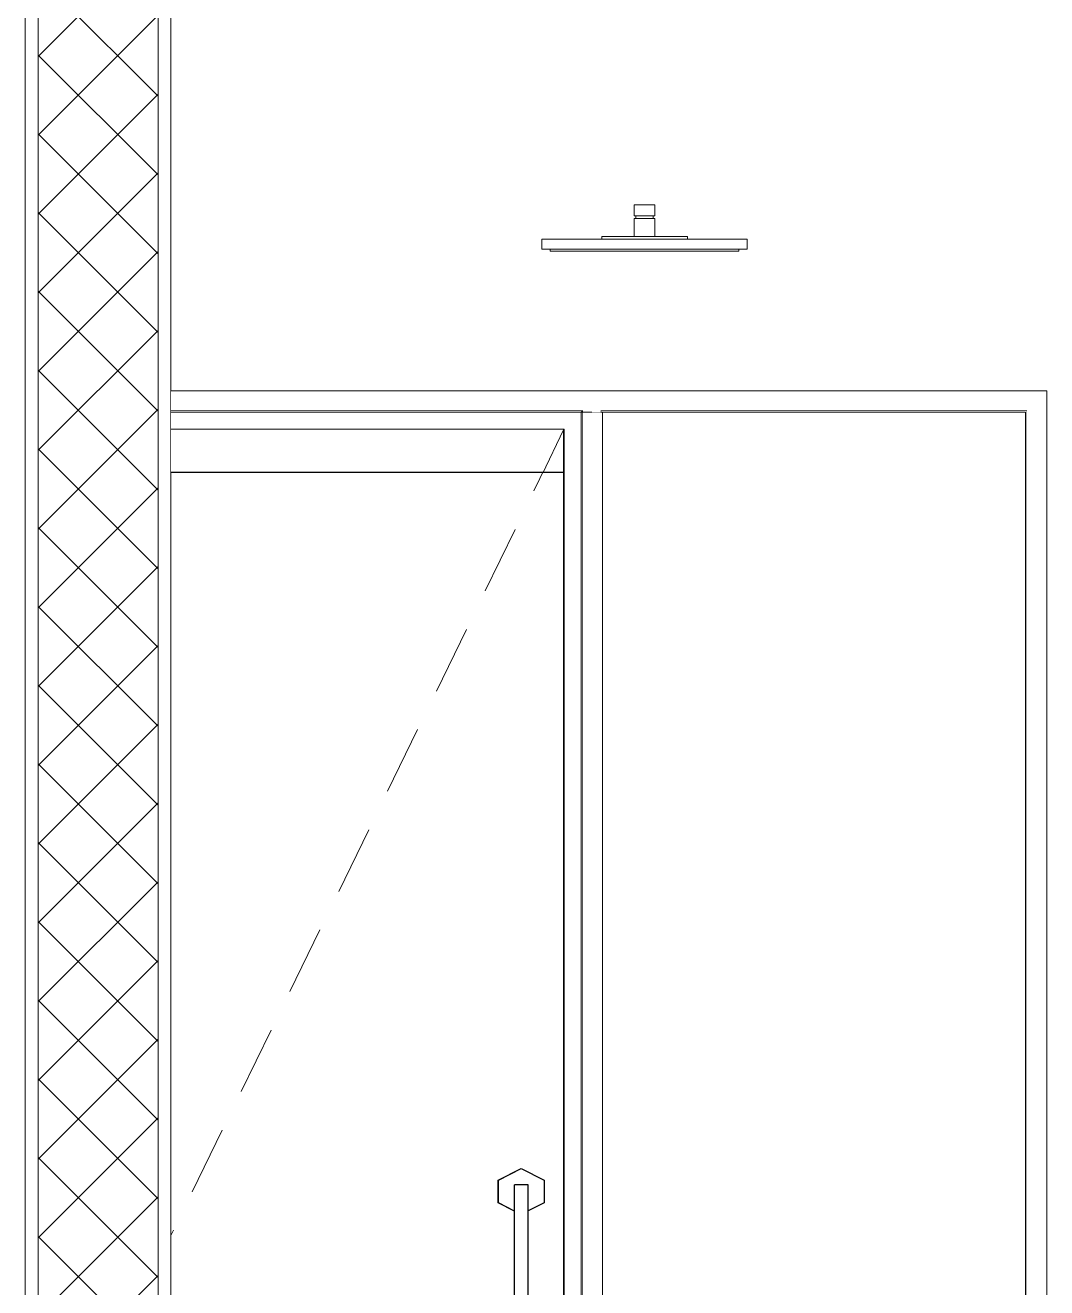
# Model space of a CAD drawing. Header units: millimetres. Extents: x -48147 to 1414029, y -496296 to 18123.
# Drawn here: x 1378379 to 1379571, y -489701 to -488227 of the extents above; entities that cross this region are included whole.
import ezdxf

# ---------------------------------------------------------------- set-up
doc = ezdxf.new("R2010")
doc.units = ezdxf.units.MM
doc.header["$MEASUREMENT"] = 0
doc.linetypes.add('Wipeout_Contour', pattern=[1000, 0, -1000])
doc.layers.add('New_A-25-M_Wall_Int', color=7, linetype='Continuous')
doc.layers.add('New_A-35-M_FFE_Sanitary', color=7, linetype='Continuous')
for name, color, linetype, lineweight in [('New_A-25-M_Wall_Int_Pen_No__1', 7, 'Continuous', 13), ('New_A-35-M_FFE_Sanitary_Pen_No__3', 7, 'Continuous', 18), ('New_A-35-M_FFE_Sanitary_Pen_No__87', 8, 'Continuous', 20)]:
    doc.layers.add(name, color=color, linetype=linetype, lineweight=lineweight)
for name, color, linetype, lineweight, true_color in [('New_A-25-M_Wall_Int_Pen_No__107', 7, 'Continuous', 15, 0xa6a6a6), ('New_A-35-M_FFE_Sanitary_Pen_No__23', 7, 'Continuous', 30, 0x2a2a2a), ('New_A-35-M_FFE_Sanitary_Pen_No__64', 7, 'Continuous', 20, 0x606060)]:
    doc.layers.add(name, color=color, linetype=linetype, lineweight=lineweight, true_color=true_color)

# ---------------------------------------------------------------- blocks, each defined once
blk = doc.blocks.new('Section Elem_179_2', base_point=(1372879, -490836.7))
at = {"color": 254, "linetype": 'Wipeout_Contour', "lineweight": 0, "ltscale": 5850860.182152143}
blk.add_wipeout([(1378533.6, -490836.7), (1378548.6, -490836.7), (1378548.6, -487236.7), (1378533.6, -487236.7)], dxfattribs=at).dxf.layer = 'New_A-25-M_Wall_Int'
at = {"layer": 'New_A-25-M_Wall_Int_Pen_No__107', "linetype": 'Continuous'}
h = blk.add_hatch(dxfattribs=at)
h.set_pattern_fill('Plaster_0002', color=256, style=0, pattern_type=2)
h.set_pattern_definition([(270, (1372879, -490836.73), (86.6025, 0), [0, -50]), (270, (1372922.3, -490861.73), (86.6025, 0), [0, -50])])
h.paths.add_polyline_path([(1378533.6, -490836.7), (1378548.6, -490836.7), (1378548.6, -487236.7), (1378533.6, -487236.7)])
at = {"layer": 'New_A-25-M_Wall_Int_Pen_No__1', "linetype": 'Continuous'}
blk.add_line((1378548.6, -487236.7), (1378548.6, -490836.7), dxfattribs=at)
at = {"color": 254, "linetype": 'Wipeout_Contour', "lineweight": 0, "ltscale": 5850568.023168654}
blk.add_wipeout([(1378393.6, -490836.7), (1378533.6, -490836.7), (1378533.6, -487236.7), (1378393.6, -487236.7)], dxfattribs=at).dxf.layer = 'New_A-25-M_Wall_Int'
at = {"layer": 'New_A-25-M_Wall_Int_Pen_No__107', "linetype": 'Continuous'}
h = blk.add_hatch(dxfattribs=at)
h.set_pattern_fill('Concrete_Block_0002', color=256, style=0, pattern_type=2)
h.set_pattern_definition([(45, (1372878.996, -490836.73), (-45.96194, 45.96194), []), (135, (1372878.996, -490836.73), (45.96194, 45.96194), [])])
h.paths.add_polyline_path([(1378393.6, -490836.7), (1378533.6, -490836.7), (1378533.6, -487236.7), (1378393.6, -487236.7)])
at = {"layer": 'New_A-25-M_Wall_Int_Pen_No__1', "linetype": 'Continuous'}
blk.add_line((1378533.6, -487236.7), (1378533.6, -490836.7), dxfattribs=at)
at = {"color": 254, "linetype": 'Wipeout_Contour', "lineweight": 0, "ltscale": 5850275.864486711}
blk.add_wipeout([(1378378.6, -487236.7), (1378378.6, -490836.7), (1378393.6, -490836.7), (1378393.6, -487236.7)], dxfattribs=at).dxf.layer = 'New_A-25-M_Wall_Int'
at = {"layer": 'New_A-25-M_Wall_Int_Pen_No__107', "linetype": 'Continuous'}
h = blk.add_hatch(dxfattribs=at)
h.set_pattern_fill('Plaster_0002', color=256, style=0, pattern_type=2)
h.set_pattern_definition([(270, (1372879, -490836.73), (86.6025, 0), [0, -50]), (270, (1372922.3, -490861.73), (86.6025, 0), [0, -50])])
h.paths.add_polyline_path([(1378378.6, -487236.7), (1378378.6, -490836.7), (1378393.6, -490836.7), (1378393.6, -487236.7)])
at = {"layer": 'New_A-25-M_Wall_Int_Pen_No__1', "linetype": 'Continuous'}
for p, q in [((1378378.6, -487236.7), (1378378.6, -490836.7)), ((1378393.6, -487236.7), (1378393.6, -490836.7))]:
    blk.add_line(p, q, dxfattribs=at)
blk = doc.blocks.new('Section Elem_194_2', base_point=(1372879, -490836.7))
at = {"layer": 'New_A-35-M_FFE_Sanitary_Pen_No__3', "linetype": 'Continuous'}
for p, q in [((1378950.4, -488815.6), (1378915.4, -488887.5)), ((1378893.5, -488932.5), (1378858.4, -489004.4)), ((1378836.5, -489049.3), (1378801.4, -489121.2)), ((1378779.5, -489166.2), (1378744.5, -489238.1)), ((1378722.5, -489283), (1378687.5, -489354.9)), ((1378665.6, -489399.9), (1378630.5, -489471.8)), ((1378608.6, -489516.7), (1378573.5, -489588.6)), ((1378551.6, -489633.6), (1378548.6, -489639.8))]:
    blk.add_line(p, q, dxfattribs=at)
at = {"color": 254, "linetype": 'Wipeout_Contour', "lineweight": 0, "ltscale": 5853615.418779411}
blk.add_wipeout([(1379027.5, -490822.2), (1379027.5, -488678.8), (1379007.5, -488698.8), (1379007.5, -490822.2)], dxfattribs=at).dxf.layer = 'New_A-35-M_FFE_Sanitary'
at = {"color": 254, "linetype": 'Wipeout_Contour', "lineweight": 0, "ltscale": 5853063.152894373}
blk.add_wipeout([(1378930.7, -489601.7), (1378930.8, -489601.7), (1378930.8, -489575), (1378930.7, -489575)], dxfattribs=at).dxf.layer = 'New_A-35-M_FFE_Sanitary'
at = {"color": 254, "linetype": 'Wipeout_Contour', "lineweight": 0, "ltscale": 5851303.419249633}
blk.add_wipeout([(1378548.6, -488698.8), (1379007.5, -488698.8), (1379027.5, -488678.8), (1378548.6, -488678.8)], dxfattribs=at).dxf.layer = 'New_A-35-M_FFE_Sanitary'
at = {"color": 254, "linetype": 'Wipeout_Contour', "lineweight": 0, "ltscale": 5853086.674854553}
blk.add_wipeout([(1378930.7, -489575), (1378930.8, -489575), (1378957.5, -489561.7), (1378957.4, -489561.7)], dxfattribs=at).dxf.layer = 'New_A-35-M_FFE_Sanitary'
at = {"color": 254, "linetype": 'Wipeout_Contour', "lineweight": 0, "ltscale": 5853122.9767464}
blk.add_wipeout([(1378930.8, -489601.7), (1378930.7, -489601.7), (1378949.6, -489611.2), (1378949.6, -489611.2)], dxfattribs=at).dxf.layer = 'New_A-35-M_FFE_Sanitary'
at = {"color": 254, "linetype": 'Wipeout_Contour', "lineweight": 0, "ltscale": 7316702.090786801}
blk.add_wipeout([(1379027.4, -488678.8), (1379027.5, -488678.8), (1379027.5, -490822.2), (1379029.4, -490822.2), (1379029.4, -488676.8)], dxfattribs=at).dxf.layer = 'New_A-35-M_FFE_Sanitary'
at = {"color": 254, "linetype": 'Wipeout_Contour', "lineweight": 0, "ltscale": 5851331.057052348}
blk.add_wipeout([(1378548.6, -488698.8), (1378548.6, -488748.8), (1379007.4, -488748.8), (1379007.4, -488698.8)], dxfattribs=at).dxf.layer = 'New_A-35-M_FFE_Sanitary'
at = {"color": 254, "linetype": 'Wipeout_Contour', "lineweight": 0, "ltscale": 19022770.09797147}
blk.add_wipeout([(1378957.5, -489561.7), (1378930.8, -489575), (1378930.8, -489601.7), (1378949.6, -489611.2), (1378949.6, -489596.4), (1378949.5, -489596.4), (1378949.5, -489580.4), (1378949.6, -489580.4), (1378965.6, -489580.4), (1378965.7, -489580.4), (1378965.7, -489611), (1378984.2, -489601.7), (1378984.2, -489575)], dxfattribs=at).dxf.layer = 'New_A-35-M_FFE_Sanitary'
at = {"layer": 'New_A-35-M_FFE_Sanitary_Pen_No__23', "linetype": 'Continuous'}
for p, q in [((1379007.4, -488748.8), (1379007.4, -488698.8)), ((1378548.6, -488748.8), (1379007.4, -488748.8)), ((1379007.4, -490772.2), (1379007.4, -488748.8)), ((1378930.7, -489601.7), (1378930.7, -489575)), ((1378930.8, -489601.7), (1378930.8, -489575)), ((1378984.2, -489575), (1378984.2, -489601.7))]:
    blk.add_line(p, q, dxfattribs=at)
at = {"layer": 'New_A-35-M_FFE_Sanitary_Pen_No__3', "linetype": 'Continuous'}
blk.add_line((1379007.4, -488698.8), (1378972.3, -488770.7), dxfattribs=at)
at = {"layer": 'New_A-35-M_FFE_Sanitary_Pen_No__87', "linetype": 'Continuous'}
for p, q in [((1378548.6, -488698.8), (1379007.5, -488698.8)), ((1379007.5, -488698.8), (1379007.5, -490822.2))]:
    blk.add_line(p, q, dxfattribs=at)
at = {"color": 254, "linetype": 'Wipeout_Contour', "lineweight": 0, "ltscale": 5851309.079200711}
blk.add_wipeout([(1378548.6, -488676.8), (1378548.6, -488678.8), (1379027.4, -488678.8), (1379029.4, -488676.8)], dxfattribs=at).dxf.layer = 'New_A-35-M_FFE_Sanitary'
at = {"color": 254, "linetype": 'Wipeout_Contour', "lineweight": 0, "ltscale": 5853134.07992737}
blk.add_wipeout([(1378949.5, -489596.4), (1378949.6, -489596.4), (1378949.6, -489580.4), (1378949.5, -489580.4)], dxfattribs=at).dxf.layer = 'New_A-35-M_FFE_Sanitary'
at = {"layer": 'New_A-35-M_FFE_Sanitary_Pen_No__87', "linetype": 'Continuous'}
for p, q in [((1379029.4, -488676.8), (1378548.6, -488676.8)), ((1379027.4, -488678.8), (1379029.4, -488676.8)), ((1379029.4, -490822.2), (1379029.4, -488676.8)), ((1379027.5, -488678.8), (1378548.6, -488678.8)), ((1379027.5, -490822.2), (1379027.5, -488678.8))]:
    blk.add_line(p, q, dxfattribs=at)
at = {"color": 254, "linetype": 'Wipeout_Contour', "lineweight": 0, "ltscale": 5853447.672760852}
blk.add_wipeout([(1378949.7, -489580.4), (1378949.6, -489580.4), (1378949.6, -490064.1), (1378949.7, -490064.1)], dxfattribs=at).dxf.layer = 'New_A-35-M_FFE_Sanitary'
at = {"color": 254, "linetype": 'Wipeout_Contour', "lineweight": 0, "ltscale": 5853477.982638558}
blk.add_wipeout([(1378965.7, -490064.1), (1378965.7, -489580.4), (1378949.7, -489580.4), (1378949.7, -490064.1)], dxfattribs=at).dxf.layer = 'New_A-35-M_FFE_Sanitary'
at = {"layer": 'New_A-35-M_FFE_Sanitary_Pen_No__23', "linetype": 'Continuous'}
for p, q in [((1378930.7, -489575), (1378957.4, -489561.7)), ((1378930.8, -489575), (1378957.5, -489561.7)), ((1378957.5, -489561.7), (1378984.2, -489575)), ((1378949.5, -489596.4), (1378949.5, -489580.4)), ((1378949.5, -489580.4), (1378949.6, -489580.4)), ((1378949.6, -490064.1), (1378949.6, -489580.4)), ((1378965.7, -489580.4), (1378949.7, -489580.4)), ((1378949.7, -490064.1), (1378949.7, -489580.4)), ((1378965.7, -490064.1), (1378965.7, -489580.4)), ((1378949.6, -489611.2), (1378930.7, -489601.7)), ((1378949.6, -489611.2), (1378930.8, -489601.7)), ((1378949.5, -489596.4), (1378949.6, -489596.4)), ((1378984.2, -489601.7), (1378965.7, -489611))]:
    blk.add_line(p, q, dxfattribs=at)
blk = doc.blocks.new('Section Elem_217_2', base_point=(1372879, -490836.7))
at = {"color": 254, "linetype": 'Wipeout_Contour', "lineweight": 0, "ltscale": 5851850.723579148}
blk.add_wipeout([(1379006.1, -488488.7), (1378991.4, -488488.7), (1378991.4, -488490.7), (1379006.1, -488490.7)], dxfattribs=at).dxf.layer = 'New_A-35-M_FFE_Sanitary'
at = {"color": 254, "linetype": 'Wipeout_Contour', "lineweight": 0, "ltscale": 5851806.193499211}
blk.add_wipeout([(1378997.5, -488476.7), (1378981.4, -488476.7), (1378981.4, -488488.7), (1378997.5, -488488.7)], dxfattribs=at).dxf.layer = 'New_A-35-M_FFE_Sanitary'
at = {"color": 254, "linetype": 'Wipeout_Contour', "lineweight": 0, "ltscale": 5851954.367639703}
blk.add_wipeout([(1379046.4, -488490.7), (1379046.4, -488488.7), (1379006.1, -488488.7), (1379006.1, -488490.7)], dxfattribs=at).dxf.layer = 'New_A-35-M_FFE_Sanitary'
at = {"layer": 'New_A-35-M_FFE_Sanitary_Pen_No__64', "linetype": 'Continuous'}
blk.add_line((1378981.4, -488488.7), (1378981.4, -488476.7), dxfattribs=at)
at = {"color": 254, "linetype": 'Wipeout_Contour', "lineweight": 0, "ltscale": 5852133.934423767}
blk.add_wipeout([(1379101.4, -488490.7), (1379101.4, -488488.7), (1379046.4, -488488.7), (1379046.4, -488490.7)], dxfattribs=at).dxf.layer = 'New_A-35-M_FFE_Sanitary'
at = {"color": 254, "linetype": 'Wipeout_Contour', "lineweight": 0, "ltscale": 5851919.259859101}
blk.add_wipeout([(1379041.4, -488488.7), (1379041.4, -488476.7), (1378997.5, -488476.7), (1378997.5, -488488.7)], dxfattribs=at).dxf.layer = 'New_A-35-M_FFE_Sanitary'
at = {"color": 254, "linetype": 'Wipeout_Contour', "lineweight": 0, "ltscale": 5852341.309662913}
blk.add_wipeout([(1379156.4, -488490.7), (1379156.4, -488488.7), (1379101.4, -488488.7), (1379101.4, -488490.7)], dxfattribs=at).dxf.layer = 'New_A-35-M_FFE_Sanitary'
at = {"layer": 'New_A-35-M_FFE_Sanitary_Pen_No__64', "linetype": 'Continuous'}
for p, q in [((1378981.4, -488476.7), (1378997.5, -488476.7)), ((1378981.4, -488488.7), (1378997.5, -488488.7)), ((1378991.4, -488490.7), (1378991.4, -488488.7)), ((1378991.4, -488490.7), (1379006.1, -488490.7))]:
    blk.add_line(p, q, dxfattribs=at)
at = {"color": 254, "linetype": 'Wipeout_Contour', "lineweight": 0, "ltscale": 5852115.151140604}
blk.add_wipeout([(1379101.4, -488488.7), (1379101.4, -488476.7), (1379041.4, -488476.7), (1379041.4, -488488.7)], dxfattribs=at).dxf.layer = 'New_A-35-M_FFE_Sanitary'
at = {"color": 254, "linetype": 'Wipeout_Contour', "lineweight": 0, "ltscale": 5852520.927329505}
blk.add_wipeout([(1379196.7, -488490.7), (1379196.7, -488488.7), (1379156.4, -488488.7), (1379156.4, -488490.7)], dxfattribs=at).dxf.layer = 'New_A-35-M_FFE_Sanitary'
at = {"layer": 'New_A-35-M_FFE_Sanitary_Pen_No__64', "linetype": 'Continuous'}
for p, q in [((1378997.5, -488476.7), (1379041.4, -488476.7)), ((1378997.5, -488488.7), (1379041.4, -488488.7)), ((1379006.1, -488490.7), (1379046.4, -488490.7))]:
    blk.add_line(p, q, dxfattribs=at)
at = {"color": 254, "linetype": 'Wipeout_Contour', "lineweight": 0, "ltscale": 5852042.443459729}
blk.add_wipeout([(1379058.1, -488473.7), (1379051.4, -488473.7), (1379051.4, -488476.7), (1379058.1, -488476.7)], dxfattribs=at).dxf.layer = 'New_A-35-M_FFE_Sanitary'
at = {"color": 254, "linetype": 'Wipeout_Contour', "lineweight": 0, "ltscale": 5852341.379035563}
blk.add_wipeout([(1379161.4, -488488.7), (1379161.4, -488476.7), (1379101.4, -488476.7), (1379101.4, -488488.7)], dxfattribs=at).dxf.layer = 'New_A-35-M_FFE_Sanitary'
at = {"color": 254, "linetype": 'Wipeout_Contour', "lineweight": 0, "ltscale": 5852624.65850872}
blk.add_wipeout([(1379211.4, -488488.7), (1379196.7, -488488.7), (1379196.7, -488490.7), (1379211.4, -488490.7)], dxfattribs=at).dxf.layer = 'New_A-35-M_FFE_Sanitary'
at = {"layer": 'New_A-35-M_FFE_Sanitary_Pen_No__64', "linetype": 'Continuous'}
for p, q in [((1379041.4, -488488.7), (1379101.4, -488488.7)), ((1379046.4, -488490.7), (1379101.4, -488490.7))]:
    blk.add_line(p, q, dxfattribs=at)
at = {"color": 254, "linetype": 'Wipeout_Contour', "lineweight": 0, "ltscale": 5852089.554723674}
blk.add_wipeout([(1379076.4, -488476.7), (1379076.4, -488473.7), (1379058.1, -488473.7), (1379058.1, -488476.7)], dxfattribs=at).dxf.layer = 'New_A-35-M_FFE_Sanitary'
at = {"color": 254, "linetype": 'Wipeout_Contour', "lineweight": 0, "ltscale": 5852537.325962476}
blk.add_wipeout([(1379205.3, -488488.7), (1379205.3, -488476.7), (1379161.4, -488476.7), (1379161.4, -488488.7)], dxfattribs=at).dxf.layer = 'New_A-35-M_FFE_Sanitary'
at = {"layer": 'New_A-35-M_FFE_Sanitary_Pen_No__64', "linetype": 'Continuous'}
for p, q in [((1379051.4, -488473.7), (1379058.1, -488473.7)), ((1379051.4, -488476.7), (1379051.4, -488473.7)), ((1379101.4, -488488.7), (1379161.4, -488488.7)), ((1379101.4, -488490.7), (1379156.4, -488490.7)), ((1379156.4, -488490.7), (1379196.7, -488490.7))]:
    blk.add_line(p, q, dxfattribs=at)
at = {"color": 254, "linetype": 'Wipeout_Contour', "lineweight": 0, "ltscale": 5852171.176430751}
blk.add_wipeout([(1379101.4, -488476.7), (1379101.4, -488473.7), (1379076.4, -488473.7), (1379076.4, -488476.7)], dxfattribs=at).dxf.layer = 'New_A-35-M_FFE_Sanitary'
at = {"color": 254, "linetype": 'Wipeout_Contour', "lineweight": 0, "ltscale": 5852650.487498237}
blk.add_wipeout([(1379221.4, -488476.7), (1379205.3, -488476.7), (1379205.3, -488488.7), (1379221.4, -488488.7)], dxfattribs=at).dxf.layer = 'New_A-35-M_FFE_Sanitary'
at = {"layer": 'New_A-35-M_FFE_Sanitary_Pen_No__64', "linetype": 'Continuous'}
for p, q in [((1379058.1, -488473.7), (1379076.4, -488473.7)), ((1379161.4, -488476.7), (1379205.3, -488476.7)), ((1379205.3, -488476.7), (1379221.4, -488476.7)), ((1379221.4, -488488.7), (1379221.4, -488476.7)), ((1379161.4, -488488.7), (1379205.3, -488488.7)), ((1379196.7, -488490.7), (1379211.4, -488490.7)), ((1379205.3, -488488.7), (1379221.4, -488488.7)), ((1379211.4, -488490.7), (1379211.4, -488488.7))]:
    blk.add_line(p, q, dxfattribs=at)
at = {"color": 254, "linetype": 'Wipeout_Contour', "lineweight": 0, "ltscale": 5852160.106071478}
blk.add_wipeout([(1379091, -488473.7), (1379091, -488452.7), (1379089.4, -488452.7), (1379089.4, -488473.7)], dxfattribs=at).dxf.layer = 'New_A-35-M_FFE_Sanitary'
at = {"color": 254, "linetype": 'Wipeout_Contour', "lineweight": 0, "ltscale": 5852265.4382151}
blk.add_wipeout([(1379126.4, -488476.7), (1379126.4, -488473.7), (1379101.4, -488473.7), (1379101.4, -488476.7)], dxfattribs=at).dxf.layer = 'New_A-35-M_FFE_Sanitary'
at = {"color": 254, "linetype": 'Wipeout_Contour', "lineweight": 0, "ltscale": 5852171.412831832}
blk.add_wipeout([(1379095.4, -488473.7), (1379095.4, -488452.7), (1379091, -488452.7), (1379091, -488473.7)], dxfattribs=at).dxf.layer = 'New_A-35-M_FFE_Sanitary'
at = {"color": 254, "linetype": 'Wipeout_Contour', "lineweight": 0, "ltscale": 5852347.082707782}
blk.add_wipeout([(1379144.7, -488476.7), (1379144.7, -488473.7), (1379126.4, -488473.7), (1379126.4, -488476.7)], dxfattribs=at).dxf.layer = 'New_A-35-M_FFE_Sanitary'
at = {"color": 254, "linetype": 'Wipeout_Contour', "lineweight": 0, "ltscale": 5852191.002121239}
blk.add_wipeout([(1379101.4, -488473.7), (1379101.4, -488452.7), (1379095.4, -488452.7), (1379095.4, -488473.7)], dxfattribs=at).dxf.layer = 'New_A-35-M_FFE_Sanitary'
at = {"color": 254, "linetype": 'Wipeout_Contour', "lineweight": 0, "ltscale": 5852394.233228378}
blk.add_wipeout([(1379151.4, -488473.7), (1379144.7, -488473.7), (1379144.7, -488476.7), (1379151.4, -488476.7)], dxfattribs=at).dxf.layer = 'New_A-35-M_FFE_Sanitary'
at = {"layer": 'New_A-35-M_FFE_Sanitary_Pen_No__64', "linetype": 'Continuous'}
for p, q in [((1379126.4, -488473.7), (1379144.7, -488473.7)), ((1379144.7, -488473.7), (1379151.4, -488473.7)), ((1379151.4, -488476.7), (1379151.4, -488473.7))]:
    blk.add_line(p, q, dxfattribs=at)
at = {"color": 254, "linetype": 'Wipeout_Contour', "lineweight": 0, "ltscale": 5852151.116693065}
blk.add_wipeout([(1379092.7, -488452.7), (1379092.7, -488449.7), (1379091.4, -488449.7), (1379091.4, -488452.7)], dxfattribs=at).dxf.layer = 'New_A-35-M_FFE_Sanitary'
at = {"color": 254, "linetype": 'Wipeout_Contour', "lineweight": 0, "ltscale": 5852213.625011448}
blk.add_wipeout([(1379107.4, -488473.7), (1379107.4, -488452.7), (1379101.4, -488452.7), (1379101.4, -488473.7)], dxfattribs=at).dxf.layer = 'New_A-35-M_FFE_Sanitary'
at = {"color": 254, "linetype": 'Wipeout_Contour', "lineweight": 0, "ltscale": 5852160.539020303}
blk.add_wipeout([(1379096.4, -488452.7), (1379096.4, -488449.7), (1379092.7, -488449.7), (1379092.7, -488452.7)], dxfattribs=at).dxf.layer = 'New_A-35-M_FFE_Sanitary'
at = {"color": 254, "linetype": 'Wipeout_Contour', "lineweight": 0, "ltscale": 5852233.2197173}
blk.add_wipeout([(1379111.8, -488473.7), (1379111.8, -488452.7), (1379107.4, -488452.7), (1379107.4, -488473.7)], dxfattribs=at).dxf.layer = 'New_A-35-M_FFE_Sanitary'
at = {"layer": 'New_A-35-M_FFE_Sanitary_Pen_No__64', "linetype": 'Continuous'}
for p, q in [((1379041.4, -488476.7), (1379101.4, -488476.7)), ((1379076.4, -488473.7), (1379101.4, -488473.7))]:
    blk.add_line(p, q, dxfattribs=at)
at = {"color": 254, "linetype": 'Wipeout_Contour', "lineweight": 0, "ltscale": 5852176.863473987}
blk.add_wipeout([(1379101.4, -488452.7), (1379101.4, -488449.7), (1379096.4, -488449.7), (1379096.4, -488452.7)], dxfattribs=at).dxf.layer = 'New_A-35-M_FFE_Sanitary'
at = {"color": 254, "linetype": 'Wipeout_Contour', "lineweight": 0, "ltscale": 5852244.535847164}
blk.add_wipeout([(1379113.4, -488473.7), (1379113.4, -488452.7), (1379111.8, -488452.7), (1379111.8, -488473.7)], dxfattribs=at).dxf.layer = 'New_A-35-M_FFE_Sanitary'
at = {"layer": 'New_A-35-M_FFE_Sanitary_Pen_No__64', "linetype": 'Continuous'}
for p, q in [((1379101.4, -488473.7), (1379126.4, -488473.7)), ((1379101.4, -488476.7), (1379161.4, -488476.7))]:
    blk.add_line(p, q, dxfattribs=at)
at = {"color": 254, "linetype": 'Wipeout_Contour', "lineweight": 0, "ltscale": 5852133.396979168}
blk.add_wipeout([(1379091, -488449.7), (1379091, -488436.7), (1379089.4, -488436.7), (1379089.4, -488449.7)], dxfattribs=at).dxf.layer = 'New_A-35-M_FFE_Sanitary'
at = {"color": 254, "linetype": 'Wipeout_Contour', "lineweight": 0, "ltscale": 5852195.715934121}
blk.add_wipeout([(1379106.4, -488452.7), (1379106.4, -488449.7), (1379101.4, -488449.7), (1379101.4, -488452.7)], dxfattribs=at).dxf.layer = 'New_A-35-M_FFE_Sanitary'
at = {"color": 254, "linetype": 'Wipeout_Contour', "lineweight": 0, "ltscale": 5852144.703791125}
blk.add_wipeout([(1379095.4, -488449.7), (1379095.4, -488436.7), (1379091, -488436.7), (1379091, -488449.7)], dxfattribs=at).dxf.layer = 'New_A-35-M_FFE_Sanitary'
at = {"color": 254, "linetype": 'Wipeout_Contour', "lineweight": 0, "ltscale": 5852212.044899236}
blk.add_wipeout([(1379110.1, -488452.7), (1379110.1, -488449.7), (1379106.4, -488449.7), (1379106.4, -488452.7)], dxfattribs=at).dxf.layer = 'New_A-35-M_FFE_Sanitary'
at = {"color": 254, "linetype": 'Wipeout_Contour', "lineweight": 0, "ltscale": 5852164.293169938}
blk.add_wipeout([(1379101.4, -488449.7), (1379101.4, -488436.7), (1379095.4, -488436.7), (1379095.4, -488449.7)], dxfattribs=at).dxf.layer = 'New_A-35-M_FFE_Sanitary'
at = {"color": 254, "linetype": 'Wipeout_Contour', "lineweight": 0, "ltscale": 5852221.475032138}
blk.add_wipeout([(1379111.4, -488452.7), (1379111.4, -488449.7), (1379110.1, -488449.7), (1379110.1, -488452.7)], dxfattribs=at).dxf.layer = 'New_A-35-M_FFE_Sanitary'
at = {"layer": 'New_A-35-M_FFE_Sanitary_Pen_No__64', "linetype": 'Continuous'}
for p, q in [((1379089.4, -488436.7), (1379091, -488436.7)), ((1379089.4, -488449.7), (1379089.4, -488436.7)), ((1379089.4, -488449.7), (1379091, -488449.7)), ((1379089.4, -488452.7), (1379091, -488452.7)), ((1379089.4, -488473.7), (1379089.4, -488452.7)), ((1379091.4, -488452.7), (1379091.4, -488449.7))]:
    blk.add_line(p, q, dxfattribs=at)
at = {"color": 254, "linetype": 'Wipeout_Contour', "lineweight": 0, "ltscale": 5852186.916163396}
blk.add_wipeout([(1379107.4, -488449.7), (1379107.4, -488436.7), (1379101.4, -488436.7), (1379101.4, -488449.7)], dxfattribs=at).dxf.layer = 'New_A-35-M_FFE_Sanitary'
at = {"layer": 'New_A-35-M_FFE_Sanitary_Pen_No__64', "linetype": 'Continuous'}
for p, q in [((1379091, -488436.7), (1379095.4, -488436.7)), ((1379091, -488449.7), (1379095.4, -488449.7)), ((1379091, -488452.7), (1379095.4, -488452.7))]:
    blk.add_line(p, q, dxfattribs=at)
at = {"color": 254, "linetype": 'Wipeout_Contour', "lineweight": 0, "ltscale": 5852206.510958675}
blk.add_wipeout([(1379111.8, -488449.7), (1379111.8, -488436.7), (1379107.4, -488436.7), (1379107.4, -488449.7)], dxfattribs=at).dxf.layer = 'New_A-35-M_FFE_Sanitary'
at = {"layer": 'New_A-35-M_FFE_Sanitary_Pen_No__64', "linetype": 'Continuous'}
for p, q in [((1379095.4, -488436.7), (1379101.4, -488436.7)), ((1379095.4, -488449.7), (1379101.4, -488449.7)), ((1379095.4, -488452.7), (1379101.4, -488452.7))]:
    blk.add_line(p, q, dxfattribs=at)
at = {"color": 254, "linetype": 'Wipeout_Contour', "lineweight": 0, "ltscale": 5852217.827140186}
blk.add_wipeout([(1379113.4, -488449.7), (1379113.4, -488436.7), (1379111.8, -488436.7), (1379111.8, -488449.7)], dxfattribs=at).dxf.layer = 'New_A-35-M_FFE_Sanitary'
at = {"layer": 'New_A-35-M_FFE_Sanitary_Pen_No__64', "linetype": 'Continuous'}
for p, q in [((1379101.4, -488436.7), (1379107.4, -488436.7)), ((1379107.4, -488436.7), (1379111.8, -488436.7)), ((1379111.8, -488436.7), (1379113.4, -488436.7)), ((1379113.4, -488449.7), (1379113.4, -488436.7)), ((1379101.4, -488449.7), (1379107.4, -488449.7)), ((1379101.4, -488452.7), (1379107.4, -488452.7)), ((1379107.4, -488449.7), (1379111.8, -488449.7)), ((1379107.4, -488452.7), (1379111.8, -488452.7)), ((1379111.4, -488452.7), (1379111.4, -488449.7)), ((1379111.8, -488449.7), (1379113.4, -488449.7)), ((1379111.8, -488452.7), (1379113.4, -488452.7)), ((1379113.4, -488473.7), (1379113.4, -488452.7))]:
    blk.add_line(p, q, dxfattribs=at)
blk = doc.blocks.new('Section Elem_222_2', base_point=(1372879, -490836.7))
at = {"color": 254, "linetype": 'Wipeout_Contour', "lineweight": 0, "ltscale": 103931669.8395769}
blk.add_wipeout([(1379050.4, -488678.8), (1379052.4, -488678.8), (1379052.4, -490811.7), (1379050.4, -490811.7), (1379050.4, -490813.7), (1379547.9, -490813.7), (1379547.9, -490361.1), (1379535.2, -490358.6), (1379521.9, -490354.1), (1379509.4, -490347.9), (1379497.7, -490340.1), (1379487.2, -490330.9), (1379478, -490320.4), (1379470.2, -490308.7), (1379464, -490296.2), (1379459.5, -490282.9), (1379456.8, -490269.2), (1379455.9, -490255.2), (1379456, -490255.2), (1379456, -490253.2), (1379455.9, -490253.2), (1379455.9, -490257.1), (1379384.5, -490257.1), (1379384.5, -490253.2), (1379379.5, -490253.2), (1379379.5, -490257.1), (1379308.1, -490257.1), (1379308.1, -490253.2), (1379303.1, -490253.2), (1379303.1, -490257.1), (1379231.7, -490257.1), (1379231.7, -490253.2), (1379226.7, -490253.2), (1379226.7, -490257.1), (1379155.4, -490257.1), (1379155.4, -490253.2), (1379123.6, -490253.2), (1379118.7, -490252.8), (1379114.1, -490251), (1379110.3, -490248), (1379107.5, -490243.9), (1379106, -490239.2), (1379106, -490234.3), (1379107.5, -490229.6), (1379110.3, -490225.5), (1379114.1, -490222.4), (1379118.7, -490220.6), (1379123.6, -490220.3), (1379155.4, -490220.3), (1379155.4, -490216.2), (1379226.7, -490216.2), (1379226.7, -490220.3), (1379231.7, -490220.3), (1379231.7, -490216.2), (1379303.1, -490216.2), (1379303.1, -490220.3), (1379308.1, -490220.3), (1379308.1, -490216.2), (1379379.5, -490216.2), (1379379.5, -490220.3), (1379384.5, -490220.3), (1379384.5, -490216.2), (1379455.9, -490216.2), (1379455.9, -490220.3), (1379530.4, -490220.3), (1379532.1, -490219), (1379537.1, -490216.9), (1379542.4, -490216.2), (1379547.9, -490216.2), (1379547.9, -488676.8), (1379050.4, -488676.8)], dxfattribs=at).dxf.layer = 'New_A-35-M_FFE_Sanitary'
at = {"layer": 'New_A-35-M_FFE_Sanitary_Pen_No__87', "linetype": 'Continuous'}
for p, q in [((1379547.9, -488676.8), (1379050.4, -488676.8)), ((1379050.4, -488676.8), (1379050.4, -490813.7)), ((1379547.9, -490216.2), (1379547.9, -488676.8))]:
    blk.add_line(p, q, dxfattribs=at)
blk = doc.blocks.new('Section Elem_223_2', base_point=(1372879, -490836.7))
at = {"color": 254, "linetype": 'Wipeout_Contour', "lineweight": 0, "ltscale": 5853689.5891281}
blk.add_wipeout([(1379052.4, -488678.8), (1379029.4, -488678.8), (1379029.4, -490811.7), (1379052.4, -490811.7)], dxfattribs=at).dxf.layer = 'New_A-35-M_FFE_Sanitary'
at = {"layer": 'New_A-35-M_FFE_Sanitary_Pen_No__87', "linetype": 'Continuous'}
for p in [(1379039.9, -488678.8), (1379052.4, -490811.7)]:
    blk.add_line(p, (1379052.4, -488678.8), dxfattribs=at)
blk = doc.blocks.new('Section Elem_377_2', base_point=(1372879, -490836.7))
at = {"color": 254, "linetype": 'Wipeout_Contour', "lineweight": 0, "ltscale": 8779369.699644167}
blk.add_wipeout([(1379039.9, -488678.8), (1379050.4, -488678.8), (1379050.4, -488676.8), (1379547.9, -488676.8), (1379570.9, -488653.8), (1379039.9, -488653.8)], dxfattribs=at).dxf.layer = 'New_A-35-M_FFE_Sanitary'
at = {"layer": 'New_A-35-M_FFE_Sanitary_Pen_No__87', "linetype": 'Continuous'}
for p, q in [((1379570.9, -488653.8), (1379039.9, -488653.8)), ((1379545.9, -488678.8), (1379052.4, -488678.8))]:
    blk.add_line(p, q, dxfattribs=at)
blk = doc.blocks.new('Section Elem_392_2', base_point=(1372879, -490836.7))
at = {"color": 254, "linetype": 'Wipeout_Contour', "lineweight": 0, "ltscale": 19032502.2901106}
blk.add_wipeout([(1379548.9, -490361.3), (1379547.9, -490361.1), (1379547.9, -490813.7), (1379570.9, -490836.7), (1379570.9, -488653.8), (1379547.9, -488676.8), (1379547.9, -490216.2), (1379562.9, -490216.2), (1379562.9, -490187.2), (1379570.9, -490187.2), (1379570.9, -490384.7), (1379562.9, -490384.7), (1379562.9, -490362.2)], dxfattribs=at).dxf.layer = 'New_A-35-M_FFE_Sanitary'
at = {"layer": 'New_A-35-M_FFE_Sanitary_Pen_No__87', "linetype": 'Continuous'}
for p, q in [((1379570.9, -490836.7), (1379570.9, -488653.8)), ((1379545.9, -490216.2), (1379545.9, -488678.8))]:
    blk.add_line(p, q, dxfattribs=at)
blk = doc.blocks.new('Section Elem_395_2', base_point=(1372879, -490836.7))
at = {"color": 254, "linetype": 'Wipeout_Contour', "lineweight": 0, "ltscale": 8777422.737494878}
blk.add_wipeout([(1378548.6, -488653.8), (1378548.6, -488676.8), (1379029.4, -488676.8), (1379029.4, -488678.8), (1379039.9, -488678.8), (1379039.9, -488653.8)], dxfattribs=at).dxf.layer = 'New_A-35-M_FFE_Sanitary'
at = {"layer": 'New_A-35-M_FFE_Sanitary_Pen_No__87', "linetype": 'Continuous'}
for p, q in [((1379039.9, -488653.8), (1378548.6, -488653.8)), ((1379039.9, -488678.8), (1379027.5, -488678.8))]:
    blk.add_line(p, q, dxfattribs=at)

msp = doc.modelspace()

# ---------------------------------------------------------------- block references
at = {"layer": 'New_A-25-M_Wall_Int'}
msp.add_blockref('Section Elem_179_2', (1372879, -490836.7), dxfattribs=at)
at = {"layer": 'New_A-35-M_FFE_Sanitary'}
for name in ['Section Elem_217_2', 'Section Elem_222_2']:
    msp.add_blockref(name, (1372879, -490836.7), dxfattribs=at)

# ---------------------------------------------------------------- next in the draw order: block references
msp.add_blockref('Section Elem_194_2', (1372879, -490836.7), dxfattribs=at)

# ---------------------------------------------------------------- next in the draw order: block references
msp.add_blockref('Section Elem_223_2', (1372879, -490836.7), dxfattribs=at)

# ---------------------------------------------------------------- next in the draw order: block references
msp.add_blockref('Section Elem_377_2', (1372879, -490836.7), dxfattribs=at)

# ---------------------------------------------------------------- next in the draw order: block references
for name in ['Section Elem_395_2', 'Section Elem_392_2']:
    msp.add_blockref(name, (1372879, -490836.7), dxfattribs=at)

doc.saveas('drawing.dxf')
